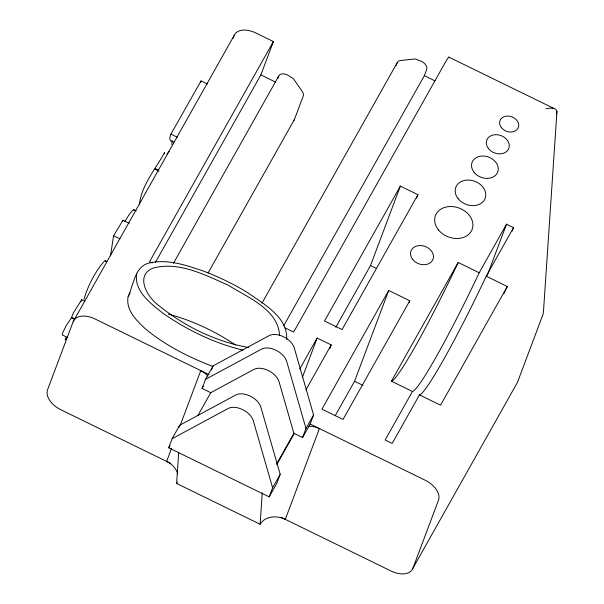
<?xml version="1.0" encoding="UTF-8"?>
<svg xmlns="http://www.w3.org/2000/svg" width="604" height="604" viewBox="0 0 604 604"><rect width="100%" height="100%" fill="white"/><g stroke="black" fill="none" stroke-linecap="round" stroke-linejoin="round"><path stroke-width="0.91" d="M279.554 335.718C278.557 309.497 247.315 297.213 228.289 285.231C205.171 275.092 179.116 261.124 153.22 268.07C134.903 275.137 146.893 296.413 157.546 304.522C183.639 325.994 215.364 341.585 248.689 347.542M81.653 300.196L81.661 299.735L84.832 301.283M129.271 223.359L122.929 220.264L122.665 221.374M308.984 426.13L314.624 426.801L319.425 428.568L285.299 519.365A19.607 15.41 20.6 0 0 260.143 524.272L176.632 483.479L178.708 452.109M260.143 524.272L262.227 492.894M448.885 57.138L553.725 108.35L555.99 109.505L556.948 111.491L543.502 311.158L543.041 314.307L517.447 382.4L412.917 568.258A19.607 12.035 29.4 0 1 391.082 571.029L281.064 517.288M286.696 339.471C287.859 316.919 263.495 303.955 247.731 292.676A208.599 163.926 20.6 0 0 203.858 271.249C186.93 265.435 168.705 259.093 150.6 262.702C134.556 265.269 133.794 284.869 128.146 296.572C125.406 309.98 136.882 321.056 145.896 329.263C165.738 345.631 189.022 357.341 212.94 366.477M110.524 255.915L113.529 235.877L122.929 220.264M172.11 140.287L171.793 144.416M139.403 204.59C141.449 184.869 156.421 167.988 164.673 152.299M556.518 114.171L556.948 111.491M136.678 273.876C133.892 291.151 150.849 303.638 162.786 313.114C186.991 330.018 214.148 343.155 242.883 350.139M201.041 81.351L201.041 80.913L173.34 129.845C171.408 133.28 166.085 141.396 173.907 142M155.515 262.204L260.853 74.919L273.393 41.548L255.824 32.971A19.607 12.035 29.4 0 0 233.99 35.742L73.152 321.713L47.557 389.806A19.607 12.035 29.4 0 0 60.861 409.739L170.887 463.479M233.008 38.354L233.99 35.742M277.817 78.467L278.716 76.066A7.844 4.817 29.4 0 1 287.451 74.964L293.378 78.573L302.408 91.763A7.844 4.817 29.4 0 1 303.261 95.976L294.435 119.456L208.04 273.061M168.697 447.798L172.11 438.715L179.698 425.231L235.764 394.986A15.681 9.626 29.4 0 1 250.222 396.118A15.681 9.626 29.4 0 1 260.898 407.285L280.196 474.314L276.775 483.396L269.195 496.881L168.697 447.798L170.034 445.42M178.769 427.707L179.698 425.231M171.619 448.183L166.644 461.411A19.607 15.41 20.6 0 1 177.735 473.914M180.234 425.269L200.777 370.614L205.066 373.295L207.965 376.141M210.758 392.683L202.076 388.447L205.488 379.365L213.076 365.873L269.142 335.635A15.681 9.626 29.4 0 1 283.601 336.768A15.681 9.626 29.4 0 1 294.276 347.927L313.574 414.963L310.162 424.038L302.574 437.53L293.876 433.279L279.033 381.705A15.681 9.626 29.4 0 0 268.357 370.546A15.681 9.626 29.4 0 0 253.899 369.414L210.758 392.683L197.863 415.612M211.528 370.003L213.076 365.873M396.209 65.368L397.19 62.756A7.844 4.817 29.4 0 1 400.452 60.551L415.054 58.913L421.433 61.306A7.844 4.817 29.4 0 1 426.756 69.279L424.355 75.681L283.631 325.881M302.242 377.711L317.153 338.044L331.203 344.907L329.882 348.433M269.195 496.881L272.608 487.805L280.196 474.314M302.574 437.53L305.986 428.447L313.574 414.963M335.809 327.24L370.501 265.549L400.361 186.1L417.93 194.684L416.609 198.218M335.235 415.635L354.578 381.252L388.704 290.456L409.784 300.754L409.127 302.513M487.292 275.318L506.507 224.19L513.536 227.625L512.215 231.151M412.917 568.258L438.512 500.165A19.607 12.035 29.4 0 0 425.208 480.233L310.162 424.038M67.731 337.621L62.182 334.91L62.469 333.325L66.146 325.73L71.408 317.802L73.326 312.993L81.661 299.735M164.273 153.303L164.514 152.737M200.498 82.642L200.921 81.668M80.876 301.909L81.117 301.434M66.198 337.281L65.134 339.961M128.146 296.572L130.132 292.827M202.076 388.447L203.374 386.099M65.813 339.048L66.727 337.425M273.393 41.548L149.581 261.698L152.125 262.936M173.386 263.359L278.716 76.066M262.008 303.117L397.19 62.756M400.361 186.1L324.499 320.996L342.068 329.58L417.93 194.684M299.682 369.104L317.153 338.044M305.918 389.867L331.203 344.907M276.836 463.585L293.876 433.279M276.768 464.597L294.269 433.476M388.704 290.456L321.94 409.157L343.027 419.455L409.784 300.754M479.199 272.751A114.503 8.509 -64 0 1 412.434 391.46L391.415 381.192L458.179 262.491L479.199 272.751L506.507 224.19M412.434 391.46L385.126 440.022L392.155 443.457L419.463 394.895A114.503 8.509 -64 0 0 486.228 276.187L513.536 227.625M486.228 276.187L507.307 286.485L440.543 405.186L419.463 394.895M124.696 221.676L129.415 214.216L132.608 210.373L133.869 209.731L136.24 210.887M167.029 153.99L169.135 151.536M84.009 299.403C87.187 287.391 95.311 270.871 104.877 260.611L106.916 261.57M205.488 379.365L261.555 349.127A15.681 9.626 29.4 0 1 276.02 350.252A15.681 9.626 29.4 0 1 286.689 361.418L305.986 428.447M172.11 438.715L228.176 408.478A15.681 9.626 29.4 0 1 242.634 409.61A15.681 9.626 29.4 0 1 253.31 420.769L272.608 487.805M545.933 108.773L550.289 108.101L553.725 108.35M168.395 314.11C192.344 320.475 215.099 331.241 235.628 345.065M113.529 235.877L119.977 238.708M424.355 75.681L434.933 80.845M260.853 74.919L275.5 82.069M201.041 80.913L207.383 84.009M170.962 134.118L177.304 137.221M370.501 265.549L376.36 268.41M155.303 168.531L158.475 170.079M154.979 169.218L158.943 171.151M285.171 327.919L293.642 332.064L444.771 63.352A19.607 1.457 -64 0 1 449.202 57.35M354.578 381.252L363.012 385.367M208.856 374.563L94.987 318.942A19.607 12.035 29.4 0 0 73.152 321.713M71.634 317.364L74.805 318.912M71.408 317.802L74.579 319.35M133.869 209.731L134.239 210.532M105.33 260.792L105.511 261.524M294.435 119.456A7.844 4.817 29.4 0 1 293.755 120.513M177.327 482.022A19.607 15.41 20.6 0 1 176.632 483.479M458.179 262.491A114.503 8.509 -64 0 1 391.415 381.192M507.307 286.485A114.503 8.509 -64 0 1 503.864 293.748M412.789 259.569A11.763 9.241 20.6 0 0 432.547 260.286A11.763 9.241 20.6 0 0 420.678 245.549A11.763 9.241 20.6 0 0 412.789 259.569M501.494 127.738A9.8 7.701 20.6 0 0 517.953 128.335A9.8 7.701 20.6 0 0 508.062 116.059A9.8 7.701 20.6 0 0 501.494 127.738M488.576 148.712A11.763 9.241 20.6 0 0 508.334 149.422A11.763 9.241 20.6 0 0 496.465 134.692A11.763 9.241 20.6 0 0 488.576 148.712M474.148 172.382A13.726 10.789 20.6 0 0 497.19 173.212A13.726 10.789 20.6 0 0 483.343 156.028A13.726 10.789 20.6 0 0 474.148 172.382M458.194 198.754A15.681 12.329 20.6 0 0 484.536 199.705A15.681 12.329 20.6 0 0 468.712 180.06A15.681 12.329 20.6 0 0 458.194 198.754M438.436 229.905A19.607 15.41 20.6 0 0 471.354 231.098A19.607 15.41 20.6 0 0 451.573 206.538A19.607 15.41 20.6 0 0 438.436 229.905"/></g></svg>
